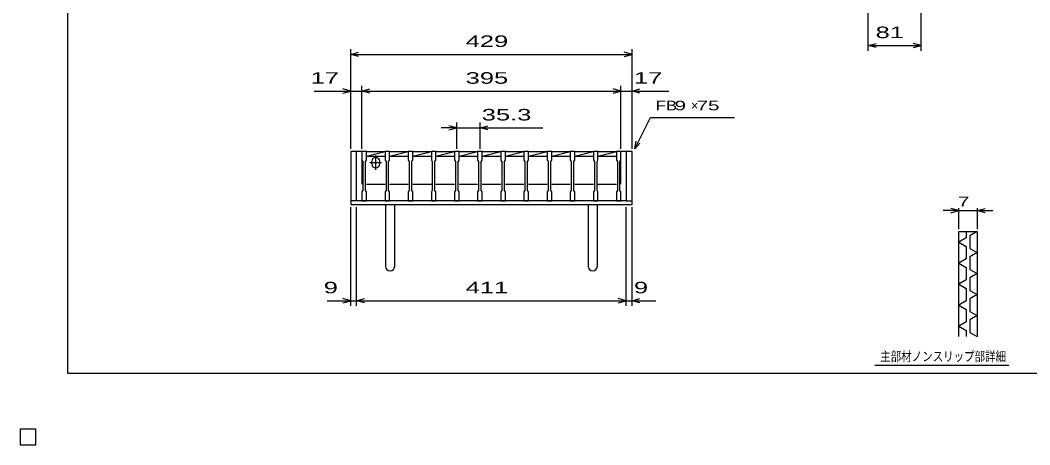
# Model space of a CAD drawing. Units: millimetres, scale not verified. Extents: x -1456 to 1385, y -1026 to 843.
# Drawn here: x -1456 to 83, y -1026 to -379 of the extents above; entities that cross this region are included whole.
import ezdxf
from ezdxf.enums import TextEntityAlignment as Align

# ---------------------------------------------------------------- set-up
doc = ezdxf.new("R2010")
doc.units = ezdxf.units.MM
doc.header["$LTSCALE"] = 8
for name, color, linetype, lineweight in [('0_2', 150, 'Continuous', 25), ('16', 3, 'Continuous', 25), ('19', 6, 'Continuous', 25), ('22', 4, 'Continuous', 25), ('24', 2, 'Continuous', 25), ('32', 4, 'Continuous', 25)]:
    doc.layers.add(name, color=color, linetype=linetype, lineweight=lineweight)
doc.styles.add('ベクトル', font='')
doc.styles.get('ベクトル').set_extended_font_data('ベクトル')

msp = doc.modelspace()

# ---------------------------------------------------------------- linework, layer by layer
at = {"layer": '0_2'}
for p, q in [((-1383.2, -917.2), (-1383.2, 842.8)), ((1384.8, -917.2), (-1383.2, -917.2)), ((-1432, -1002), (-1456, -1002)), ((-1456, -1002), (-1456, -1026)), ((-1432, -1002), (-1456, -1002)), ((-1456, -1002), (-1456, -1026)), ((-1432, -1002), (-1456, -1002)), ((-1456, -1002), (-1456, -1026)), ((-1432, -1002), (-1456, -1002)), ((-1456, -1002), (-1456, -1026)), ((-1432, -1002), (-1456, -1002)), ((-1456, -1002), (-1456, -1026)), ((-1432, -1026), (-1432, -1002)), ((-1432, -1026), (-1432, -1002)), ((-1432, -1026), (-1432, -1002)), ((-1432, -1026), (-1432, -1002)), ((-1432, -1026), (-1432, -1002)), ((-1456, -1026), (-1432, -1026)), ((-1456, -1026), (-1432, -1026)), ((-1456, -1026), (-1432, -1026)), ((-1456, -1026), (-1432, -1026)), ((-1456, -1026), (-1432, -1026))]:
    msp.add_line(p, q, dxfattribs=at)
at = {"layer": '16'}
for p, q in [((-935, -579), (-935, -578.3)), ((-935, -578.3), (-928, -578.3)), ((-935, -579), (-935, -592.5)), ((-928, -579), (-935, -579)), ((-935, -579), (-935, -629)), ((-928, -578.3), (-928, -579)), ((-928, -592.5), (-928, -579)), ((-928, -579), (-899.7, -579)), ((-928, -586), (-899.7, -579)), ((-899.7, -579), (-899.7, -578.3)), ((-899.7, -578.3), (-892.7, -578.3)), ((-899.7, -579), (-899.7, -592.5)), ((-892.7, -579), (-899.7, -579)), ((-892.7, -578.3), (-892.7, -579)), ((-892.7, -592.5), (-892.7, -579)), ((-892.7, -579), (-864.4, -579)), ((-892.7, -586), (-864.4, -579)), ((-864.4, -579), (-864.4, -578.3)), ((-864.4, -578.3), (-857.4, -578.3)), ((-864.4, -579), (-864.4, -592.5)), ((-857.4, -579), (-864.4, -579)), ((-857.4, -578.3), (-857.4, -579)), ((-857.4, -592.5), (-857.4, -579)), ((-857.4, -579), (-829.1, -579)), ((-857.4, -586), (-829.1, -579)), ((-829.1, -579), (-829.1, -578.3)), ((-829.1, -578.3), (-822.1, -578.3)), ((-829.1, -579), (-829.1, -592.5)), ((-822.1, -579), (-829.1, -579)), ((-822.1, -578.3), (-822.1, -579)), ((-822.1, -592.5), (-822.1, -579)), ((-822.1, -579), (-793.8, -579)), ((-822.1, -586), (-793.8, -579)), ((-793.8, -579), (-793.8, -578.3)), ((-793.8, -578.3), (-786.8, -578.3)), ((-793.8, -579), (-793.8, -592.5)), ((-786.8, -579), (-793.8, -579)), ((-786.8, -578.3), (-786.8, -579)), ((-786.8, -592.5), (-786.8, -579)), ((-786.8, -579), (-758.5, -579)), ((-786.8, -586), (-758.5, -579)), ((-758.5, -579), (-758.5, -578.3)), ((-758.5, -578.3), (-751.5, -578.3)), ((-758.5, -579), (-758.5, -592.5)), ((-751.5, -579), (-758.5, -579)), ((-751.5, -578.3), (-751.5, -579)), ((-751.5, -592.5), (-751.5, -579)), ((-751.5, -579), (-723.2, -579)), ((-751.5, -586), (-723.2, -579)), ((-723.2, -579), (-723.2, -578.3)), ((-723.2, -578.3), (-716.2, -578.3)), ((-723.2, -579), (-723.2, -592.5)), ((-716.2, -579), (-723.2, -579)), ((-716.2, -578.3), (-716.2, -579)), ((-716.2, -592.5), (-716.2, -579)), ((-716.2, -579), (-687.9, -579)), ((-716.2, -586), (-687.9, -579)), ((-687.9, -579), (-687.9, -578.3)), ((-687.9, -578.3), (-680.9, -578.3)), ((-687.9, -579), (-687.9, -592.5)), ((-680.9, -579), (-687.9, -579)), ((-680.9, -578.3), (-680.9, -579)), ((-680.9, -592.5), (-680.9, -579)), ((-680.9, -579), (-652.6, -579)), ((-680.9, -586), (-652.6, -579)), ((-652.6, -579), (-652.6, -578.3)), ((-652.6, -578.3), (-645.6, -578.3)), ((-652.6, -579), (-652.6, -592.5)), ((-645.6, -579), (-652.6, -579)), ((-645.6, -578.3), (-645.6, -579)), ((-645.6, -592.5), (-645.6, -579)), ((-645.6, -579), (-617.3, -579)), ((-645.6, -586), (-617.3, -579)), ((-617.3, -579), (-617.3, -578.3)), ((-617.3, -578.3), (-610.3, -578.3)), ((-617.3, -579), (-617.3, -592.5)), ((-610.3, -579), (-617.3, -579)), ((-610.3, -578.3), (-610.3, -579)), ((-610.3, -592.5), (-610.3, -579)), ((-610.3, -579), (-582, -579)), ((-610.3, -586), (-582, -579)), ((-582, -579), (-582, -578.3)), ((-582, -578.3), (-575, -578.3)), ((-582, -579), (-582, -592.5)), ((-575, -579), (-582, -579)), ((-575, -578.3), (-575, -579)), ((-575, -592.5), (-575, -579)), ((-575, -579), (-547, -579)), ((-575, -586), (-547, -579.074)), ((-547, -579), (-547, -578.3)), ((-547, -578.3), (-540, -578.3)), ((-547, -579), (-547, -592.5)), ((-540, -579), (-547, -579)), ((-540, -578.3), (-540, -579)), ((-540, -592.5), (-540, -579)), ((-540, -629), (-540, -579)), ((-935, -592.5), (-933.5, -594.5)), ((-933.5, -594.5), (-933.5, -638.5)), ((-929.5, -594.5), (-928, -592.5)), ((-929.5, -638.5), (-929.5, -594.5)), ((-928, -586), (-899.7, -586)), ((-922.85, -596), (-904.85, -596)), ((-919.85, -598), (-919.85, -594)), ((-913.85, -607), (-913.85, -585)), ((-907.85, -598), (-907.85, -594)), ((-899.7, -592.5), (-898.2, -594.5)), ((-898.2, -594.5), (-898.2, -638.5)), ((-894.2, -594.5), (-892.7, -592.5)), ((-894.2, -638.5), (-894.2, -594.5)), ((-892.7, -586), (-864.4, -586)), ((-864.4, -592.5), (-862.9, -594.5)), ((-862.9, -594.5), (-862.9, -638.5)), ((-858.9, -594.5), (-857.4, -592.5)), ((-858.9, -638.5), (-858.9, -594.5)), ((-857.4, -586), (-829.1, -586)), ((-829.1, -592.5), (-827.6, -594.5)), ((-827.6, -594.5), (-827.6, -638.5)), ((-823.6, -594.5), (-822.1, -592.5)), ((-823.6, -638.5), (-823.6, -594.5)), ((-822.1, -586), (-793.8, -586)), ((-793.8, -592.5), (-792.3, -594.5)), ((-792.3, -594.5), (-792.3, -638.5)), ((-788.3, -594.5), (-786.8, -592.5)), ((-788.3, -638.5), (-788.3, -594.5)), ((-786.8, -586), (-758.5, -586)), ((-758.5, -592.5), (-757, -594.5)), ((-757, -594.5), (-757, -638.5)), ((-753, -594.5), (-751.5, -592.5)), ((-753, -638.5), (-753, -594.5)), ((-751.5, -586), (-723.2, -586)), ((-723.2, -592.5), (-721.7, -594.5)), ((-721.7, -594.5), (-721.7, -638.5)), ((-717.7, -594.5), (-716.2, -592.5)), ((-717.7, -638.5), (-717.7, -594.5)), ((-716.2, -586), (-687.9, -586)), ((-687.9, -592.5), (-686.4, -594.5)), ((-686.4, -594.5), (-686.4, -638.5)), ((-682.4, -594.5), (-680.9, -592.5)), ((-682.4, -638.5), (-682.4, -594.5)), ((-680.9, -586), (-652.6, -586)), ((-652.6, -592.5), (-651.1, -594.5)), ((-651.1, -594.5), (-651.1, -638.5)), ((-647.1, -594.5), (-645.6, -592.5)), ((-647.1, -638.5), (-647.1, -594.5)), ((-645.6, -586), (-617.3, -586)), ((-617.3, -592.5), (-615.8, -594.5)), ((-615.8, -594.5), (-615.8, -638.5)), ((-611.8, -594.5), (-610.3, -592.5)), ((-611.8, -638.5), (-611.8, -594.5)), ((-610.3, -586), (-582, -586)), ((-582, -592.5), (-580.5, -594.5)), ((-580.5, -594.5), (-580.5, -638.5)), ((-576.5, -594.5), (-575, -592.5)), ((-576.5, -638.5), (-576.5, -594.5)), ((-575, -586), (-547, -586)), ((-547, -592.5), (-545.5, -594.5)), ((-545.5, -594.5), (-545.5, -638.5)), ((-541.5, -594.5), (-540, -592.5)), ((-541.5, -638.5), (-541.5, -594.5)), ((-928, -629), (-899.7, -629)), ((-892.7, -629), (-864.4, -629)), ((-857.4, -629), (-829.1, -629)), ((-822.1, -629), (-793.8, -629)), ((-786.8, -629), (-758.5, -629)), ((-751.5, -629), (-723.2, -629)), ((-716.2, -629), (-687.9, -629)), ((-680.9, -629), (-652.6, -629)), ((-645.6, -629), (-617.3, -629)), ((-610.3, -629), (-582, -629)), ((-575, -629), (-547, -629)), ((-933.5, -638.5), (-935, -640.5)), ((-935, -640.5), (-935, -654)), ((-928, -640.5), (-929.5, -638.5)), ((-928, -654), (-928, -640.5)), ((-898.2, -638.5), (-899.7, -640.5)), ((-899.7, -640.5), (-899.7, -654)), ((-892.7, -640.5), (-894.2, -638.5)), ((-892.7, -654), (-892.7, -640.5)), ((-862.9, -638.5), (-864.4, -640.5)), ((-864.4, -640.5), (-864.4, -654)), ((-857.4, -640.5), (-858.9, -638.5)), ((-857.4, -654), (-857.4, -640.5)), ((-827.6, -638.5), (-829.1, -640.5)), ((-829.1, -640.5), (-829.1, -654)), ((-822.1, -640.5), (-823.6, -638.5)), ((-822.1, -654), (-822.1, -640.5)), ((-792.3, -638.5), (-793.8, -640.5)), ((-793.8, -640.5), (-793.8, -654)), ((-786.8, -640.5), (-788.3, -638.5)), ((-786.8, -654), (-786.8, -640.5)), ((-757, -638.5), (-758.5, -640.5)), ((-758.5, -640.5), (-758.5, -654)), ((-751.5, -640.5), (-753, -638.5)), ((-751.5, -654), (-751.5, -640.5)), ((-721.7, -638.5), (-723.2, -640.5)), ((-723.2, -640.5), (-723.2, -654)), ((-716.2, -640.5), (-717.7, -638.5)), ((-716.2, -654), (-716.2, -640.5)), ((-686.4, -638.5), (-687.9, -640.5)), ((-687.9, -640.5), (-687.9, -654)), ((-680.9, -640.5), (-682.4, -638.5)), ((-680.9, -654), (-680.9, -640.5)), ((-651.1, -638.5), (-652.6, -640.5)), ((-652.6, -640.5), (-652.6, -654)), ((-645.6, -640.5), (-647.1, -638.5)), ((-645.6, -654), (-645.6, -640.5)), ((-615.8, -638.5), (-617.3, -640.5)), ((-617.3, -640.5), (-617.3, -654)), ((-610.3, -640.5), (-611.8, -638.5)), ((-610.3, -654), (-610.3, -640.5)), ((-580.5, -638.5), (-582, -640.5)), ((-582, -640.5), (-582, -654)), ((-575, -640.5), (-576.5, -638.5)), ((-575, -654), (-575, -640.5)), ((-545.5, -638.5), (-547, -640.5)), ((-547, -640.5), (-547, -654)), ((-540, -640.5), (-541.5, -638.5)), ((-540, -654), (-540, -640.5)), ((-935, -654), (-928, -654)), ((-899.7, -654), (-892.7, -654)), ((-864.4, -654), (-857.4, -654)), ((-829.1, -654), (-822.1, -654)), ((-793.8, -654), (-786.8, -654)), ((-758.5, -654), (-751.5, -654)), ((-723.2, -654), (-716.2, -654)), ((-687.9, -654), (-680.9, -654)), ((-652.6, -654), (-645.6, -654)), ((-617.3, -654), (-610.3, -654)), ((-582, -654), (-575, -654)), ((-547, -654), (-540, -654)), ((-1432, -1002), (-1456, -1002)), ((-1456, -1002), (-1456, -1026)), ((-1432, -1002), (-1456, -1002)), ((-1456, -1002), (-1456, -1026)), ((-1432, -1002), (-1456, -1002)), ((-1456, -1002), (-1456, -1026)), ((-1432, -1002), (-1456, -1002)), ((-1456, -1002), (-1456, -1026)), ((-1432, -1002), (-1456, -1002)), ((-1456, -1002), (-1456, -1026)), ((-1432, -1026), (-1432, -1002)), ((-1432, -1026), (-1432, -1002)), ((-1432, -1026), (-1432, -1002)), ((-1432, -1026), (-1432, -1002)), ((-1432, -1026), (-1432, -1002)), ((-1456, -1026), (-1432, -1026)), ((-1456, -1026), (-1432, -1026)), ((-1456, -1026), (-1432, -1026)), ((-1456, -1026), (-1432, -1026)), ((-1456, -1026), (-1432, -1026))]:
    msp.add_line(p, q, dxfattribs=at)
for centre, start, end in [((-913.85, -594), 0, 180), ((-913.85, -598), 180, 0)]:
    msp.add_arc(centre, 6, start, end, dxfattribs=at)
at = {"layer": '19'}
for p, q in [((-935, -579), (-952, -579)), ((-952, -579), (-952, -660)), ((-943, -654), (-943, -579)), ((-523, -579), (-540, -579)), ((-532, -579), (-532, -654)), ((-523, -660), (-523, -579)), ((-943, -654), (-952, -654)), ((-952, -660), (-523, -660)), ((-532, -654), (-943, -654)), ((-899, -660), (-899, -754)), ((-885, -754), (-885, -660)), ((-590, -660), (-590, -754)), ((-576, -754), (-576, -660)), ((-532, -654), (-523, -654))]:
    msp.add_line(p, q, dxfattribs=at)
for centre in [(-892, -754), (-583, -754)]:
    msp.add_arc(centre, 7, 180, 0, dxfattribs=at)
at = {"layer": '22'}
for p, q in [((-163, -425.5), (-163, -241.5)), ((-82, -425.5), (-82, -253.7)), ((-163, -417.5), (-151, -414.3)), ((-82, -417.5), (-94, -414.3)), ((-952, -575), (-952, -423)), ((-952, -431), (-940, -427.8)), ((-940, -434.2), (-952, -431)), ((-952, -431), (-523, -431)), ((-523, -431), (-535, -427.8)), ((-535, -434.2), (-523, -431)), ((-523, -575), (-523, -423)), ((-151, -420.7), (-163, -417.5)), ((-163, -417.5), (-82, -417.5)), ((-94, -420.7), (-82, -417.5)), ((-1008, -487), (-952, -487)), ((-952, -487), (-964, -483.8)), ((-964, -490.2), (-952, -487)), ((-952, -575), (-952, -479)), ((-952, -487), (-935, -487)), ((-935, -575), (-935, -479)), ((-935, -487), (-923, -483.8)), ((-923, -490.2), (-935, -487)), ((-935, -487), (-540, -487)), ((-540, -487), (-552, -483.8)), ((-552, -490.2), (-540, -487)), ((-540, -575), (-540, -479)), ((-540, -487), (-523, -487)), ((-523, -575), (-523, -479)), ((-523, -487), (-511, -483.8)), ((-511, -490.2), (-523, -487)), ((-523, -487), (-467, -487)), ((-790.3, -575), (-790.3, -535)), ((-755, -535), (-755, -575)), ((-519, -575), (-495, -527)), ((-495, -527), (-367, -527)), ((-790.3, -543), (-814.3, -543)), ((-790.3, -543), (-802.3, -539.8)), ((-802.3, -546.2), (-790.3, -543)), ((-790.3, -543), (-755, -543)), ((-755, -543), (-743, -539.8)), ((-743, -546.2), (-755, -543)), ((-755, -543), (-659, -543)), ((-519, -575), (-516.6, -563.32)), ((-519, -575), (-511, -566.2)), ((-952, -814.4), (-952, -664)), ((-943, -814.4), (-943, -664)), ((-532, -814.4), (-532, -664)), ((-523, -814.4), (-523, -664)), ((-988, -806.4), (-952, -806.4)), ((-952, -806.4), (-964, -803.2)), ((-964, -809.6), (-952, -806.4)), ((-952, -806.4), (-943, -806.4)), ((-943, -806.4), (-931, -803.2)), ((-931, -809.6), (-943, -806.4)), ((-943, -806.4), (-532, -806.4)), ((-532, -806.4), (-544, -803.2)), ((-544, -809.6), (-532, -806.4)), ((-532, -806.4), (-523, -806.4)), ((-523, -806.4), (-511, -803.2)), ((-511, -809.6), (-523, -806.4)), ((-523, -806.4), (-487, -806.4))]:
    msp.add_line(p, q, dxfattribs=at)
at = {"layer": '22', "color": 2}
for p, q in [((-1432, -1002), (-1456, -1002)), ((-1456, -1002), (-1456, -1026)), ((-1432, -1002), (-1456, -1002)), ((-1456, -1002), (-1456, -1026)), ((-1432, -1002), (-1456, -1002)), ((-1456, -1002), (-1456, -1026)), ((-1432, -1026), (-1432, -1002)), ((-1432, -1026), (-1432, -1002)), ((-1432, -1026), (-1432, -1002)), ((-1456, -1026), (-1432, -1026)), ((-1456, -1026), (-1432, -1026)), ((-1456, -1026), (-1432, -1026))]:
    msp.add_line(p, q, dxfattribs=at)
at = {"layer": '24', "color": 4}
for p, q in [((-1432, -1002), (-1456, -1002)), ((-1456, -1002), (-1456, -1026)), ((-1432, -1002), (-1456, -1002)), ((-1456, -1002), (-1456, -1026)), ((-1432, -1002), (-1456, -1002)), ((-1456, -1002), (-1456, -1026)), ((-1432, -1026), (-1432, -1002)), ((-1432, -1026), (-1432, -1002)), ((-1432, -1026), (-1432, -1002)), ((-1456, -1026), (-1432, -1026)), ((-1456, -1026), (-1432, -1026)), ((-1456, -1026), (-1432, -1026))]:
    msp.add_line(p, q, dxfattribs=at)
at = {"layer": '32'}
for p, q in [((-24.8, -669.2), (-48.8, -669.2)), ((-24.8, -669.2), (-36.8, -666)), ((-36.8, -672.4), (-24.8, -669.2)), ((-24.8, -697.2), (-24.8, -665.2)), ((-24.8, -669.2), (3.2, -669.2)), ((3.2, -665.2), (3.2, -697.2)), ((3.2, -669.2), (15.2, -666)), ((15.2, -672.4), (3.2, -669.2)), ((3.2, -669.2), (27.2, -669.2)), ((-24.8, -701.2), (3.2, -701.2)), ((-24.8, -861.2), (-24.8, -701.2)), ((-13.6, -701.2), (-13.6, -710.8)), ((3.2, -701.2), (-8, -707.6)), ((-8, -707.6), (-8, -726.8)), ((3.2, -701.2), (3.2, -861.2)), ((-13.6, -710.8), (-24.8, -717.2)), ((-24.8, -717.2), (-13.6, -723.6)), ((-13.6, -723.6), (-13.6, -742.8)), ((-8, -726.8), (3.2, -733.2)), ((3.2, -733.2), (-8, -739.6)), ((-13.6, -742.8), (-24.8, -749.2)), ((-24.8, -749.2), (-13.6, -755.6)), ((-8, -739.6), (-8, -758.8)), ((-13.6, -755.6), (-13.6, -774.8)), ((-8, -758.8), (3.2, -765.2)), ((3.2, -765.2), (-8, -771.6)), ((-13.6, -774.8), (-24.8, -781.2)), ((-24.8, -781.2), (-13.6, -787.6)), ((-8, -771.6), (-8, -790.8)), ((-13.6, -787.6), (-13.6, -806.8)), ((-8, -790.8), (3.2, -797.2)), ((3.2, -797.2), (-8, -803.6)), ((-13.6, -806.8), (-24.8, -813.2)), ((-24.8, -813.2), (-13.6, -819.6)), ((-8, -803.6), (-8, -822.8)), ((-13.6, -819.6), (-13.6, -838.8)), ((-8, -822.8), (3.2, -829.2)), ((3.2, -829.2), (-8, -835.6)), ((-13.6, -838.8), (-24.8, -845.2)), ((-24.8, -845.2), (-13.6, -851.6)), ((-8, -835.6), (-8, -854.8)), ((-13.6, -851.6), (-13.6, -861.2)), ((-8, -854.8), (3.2, -861.2)), ((51.2, -905.2), (-152.8, -905.2)), ((-1432, -1002), (-1456, -1002)), ((-1456, -1002), (-1456, -1026)), ((-1432, -1002), (-1456, -1002)), ((-1456, -1002), (-1456, -1026)), ((-1432, -1002), (-1456, -1002)), ((-1456, -1002), (-1456, -1026)), ((-1432, -1002), (-1456, -1002)), ((-1456, -1002), (-1456, -1026)), ((-1432, -1002), (-1456, -1002)), ((-1456, -1002), (-1456, -1026)), ((-1432, -1026), (-1432, -1002)), ((-1432, -1026), (-1432, -1002)), ((-1432, -1026), (-1432, -1002)), ((-1432, -1026), (-1432, -1002)), ((-1432, -1026), (-1432, -1002)), ((-1456, -1026), (-1432, -1026)), ((-1456, -1026), (-1432, -1026)), ((-1456, -1026), (-1432, -1026)), ((-1456, -1026), (-1432, -1026)), ((-1456, -1026), (-1432, -1026))]:
    msp.add_line(p, q, dxfattribs=at)

# ---------------------------------------------------------------- texts
at = {"layer": '22', "color": 2, "style": 'ベクトル'}
for s, height, width, p in [(' 81 ', 17.6, 1.65, (-162.5, -397.5)), (' 429 ', 17.6, 1.65, (-787.5, -411)), (' 17 ', 17.6, 1.65, (-1024, -467)), (' 395 ', 17.6, 1.65, (-787.5, -467)), (' 17 ', 17.6, 1.65, (-531, -467)), ('FB', 14.66, 1.3, (-487, -509)), (' 9 ', 14.66, 1.6, (-467, -509)), (' 75 ', 14.66, 1.6, (-433.4, -509)), (' 35.3 ', 17.6, 1.65, (-763, -523)), (' 9 ', 17.6, 1.65, (-1004, -786.4)), (' 411 ', 17.6, 1.65, (-787.5, -786.4)), (' 9 ', 17.6, 1.65, (-531, -786.4))]:
    msp.add_text(s, height=height, dxfattribs=dict(at, width=width)).set_placement(p, align=Align.MIDDLE_LEFT)
msp.add_text('×', height=14.66, dxfattribs=at).set_placement((-433.4, -509), align=Align.MIDDLE_LEFT)
at = {"layer": '32', "color": 2, "style": 'ベクトル'}
for s, width, p in [(' 7 ', 1.6, (-34.8, -655.2)), ('主部材ノンスリップ部詳細', 0.8, (-144.8, -891.2))]:
    msp.add_text(s, height=14.66, dxfattribs=dict(at, width=width)).set_placement(p, align=Align.MIDDLE_LEFT)

doc.saveas('drawing.dxf')
